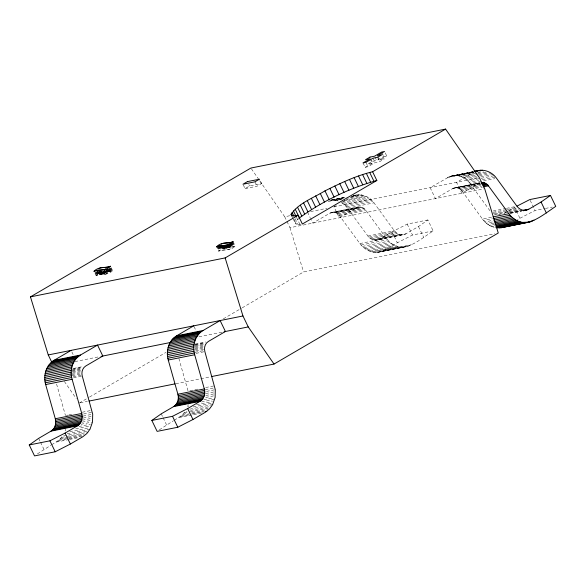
<?xml version="1.0" encoding="UTF-8"?>
<svg xmlns="http://www.w3.org/2000/svg" width="585" height="585" viewBox="0 0 585 585"><rect width="100%" height="100%" fill="white"/><g stroke="black" fill="none" stroke-linecap="round" stroke-linejoin="round"><path stroke-width="0.44" stroke-dasharray="2.92 2.19" d="M65.118 430.977L65.674 429.149M188.26 404.623L187.712 406.451L189.474 406.092M51.655 444.797L59.129 440.044L62.661 435.986L87.333 431.05M174.25 420.271L181.716 415.518L185.248 411.46L187.01 411.109M299.44 217.905L296.281 221.042L295.286 223.236L296.522 224.384L301.553 224.15M37.425 453.88L50.88 445.251M341.267 202.417L346.459 206.768L367.921 236.047C369.771 238.592 372.82 240.355 376.016 240.179L404.959 234.344L418.48 226.556L427.869 219.96L433.156 230.899C424.666 236.552 416.403 243.345 406.634 246.643L378.51 252.252C371.256 253.283 364.016 249.393 359.855 243.557L339.476 215.646C337.428 212.64 333.084 211.214 329.86 213.181L312.829 223.126L310.562 218.439M159.296 429.858L173.474 420.725M111.201 267.711L112.612 270.628C107.135 272.888 100.854 270.497 96.123 275.645L94.36 272.003M243.309 184.955L245.071 188.604L249.539 185.993L261.561 183.588L259.44 179.215M245.071 188.604L257.093 186.198L261.561 183.588M233.093 241.729L235.207 246.102C229.73 248.362 223.448 245.971 218.717 251.119L216.604 246.746M385.244 152.926L386.656 155.844L383.775 156.422L376.696 160.553L372.133 161.467L367.665 164.078L372.228 163.164L370.466 159.515M363.036 162.922L365.157 167.303L372.228 163.164M365.157 167.303L368.038 166.725L375.117 162.586L379.68 161.672L384.148 159.061L382.034 154.689M377.822 156.327L379.585 159.976L386.656 155.844M336.302 205.54L333.984 206.9L339.271 217.839L356.302 207.887C359.526 205.92 363.863 207.353 365.917 210.359L386.297 238.27C390.758 244.589 398.926 248.552 406.634 246.643M342.496 201.92L347.914 198.754M472.68 171.719L450.019 176.392L430.136 187.661L435.423 198.6L453.397 188.195L480.848 182.6M79.326 403.006L88.766 397.493M89.556 397.032L165.877 352.433M223.309 318.869L241.408 308.288M242.19 307.834L303.564 271.966L494.698 233.729M427.869 219.96L407.197 224.092L392.038 231.85L379.68 239.068L376.016 240.179M479.839 182.9L461.865 193.313L456.578 182.374L473.601 172.421L447.159 177.708M378.51 252.252L383.431 250.811L397.325 242.79L412.483 235.038L433.156 230.899M503.817 213.642L506.135 212.289M509.221 210.483L514.625 207.324L519.919 218.263L517.601 219.616M351.007 196.948C358.707 192.216 369.113 195.653 373.983 202.849L394.363 230.761C396.44 233.664 400.155 235.506 403.73 234.717M519.919 218.263L535.078 210.512L544.555 208.618M106.382 269.597L108.145 273.239C104.291 275.345 99.976 273.692 96.123 275.645C101.607 273.422 107.889 275.747 112.612 270.628C108.751 272.734 104.452 270.804 100.598 273.034M228.625 244.34L230.739 248.72C226.885 250.819 222.571 249.166 218.717 251.119C224.194 248.896 230.475 251.221 235.207 246.102C231.346 248.208 227.046 246.278 223.185 248.508M379.585 159.976L384.148 159.061M331.578 199.946L345.684 197.13M353.611 195.544L355.373 195.185M331.359 200.011L345.457 197.189M353.391 195.602L356.916 194.9M451.525 175.953L473.338 171.61M330.956 200.216L346.137 197.233M353.194 195.821L358.481 194.761M450.019 176.392L473.141 171.822M329.494 200.801L344.477 197.803M448.563 176.977L475.005 171.69M332.039 200.048L344.192 197.949M352.119 196.363L360.053 194.776M453.068 175.661L456.205 175.544L473.835 172.019M328.09 201.532L343.073 198.534M333.611 200.07L335.19 200.238L343.117 198.651M351.051 197.065L361.632 194.951M456.205 175.544L457.777 175.712L473.645 172.538M335.19 200.238L336.755 200.56L342.042 199.507M349.976 197.92L363.197 195.273M457.777 175.712L459.342 176.041L474.325 173.043M477.857 172.334L480.497 171.807M346.225 199.448L364.733 195.748M459.342 176.041L460.885 176.509L476.753 173.335M477.631 173.16L483.802 171.924M344.207 200.779L366.239 196.37M460.885 176.509L462.391 177.131L477.375 174.133M478.259 173.957L487.956 172.019M342.145 202.242L367.709 197.13M462.391 177.131L463.854 177.898L477.96 175.076M478.837 174.9L489.418 172.78M342.671 203.317L369.113 198.03M463.854 177.898L465.265 178.798L478.486 176.151M479.364 175.975L490.822 173.679M344.009 204.348L370.451 199.061M465.265 178.798L466.603 179.822L477.184 177.708M480.709 177.006L493.045 174.535M259.733 180.787L284.705 216.757L290.065 215.682M310.606 211.573L326.935 208.311M333.83 206.929L478.515 177.979M345.274 205.503L371.716 200.209M466.603 179.822L467.868 180.977L480.212 178.505M481.089 178.33L494.31 175.683M346.459 206.768L372.901 201.481M467.868 180.977L469.053 182.242L478.742 180.304M482.267 179.595L495.488 176.955M347.541 208.136L373.983 202.849M469.053 182.242L470.135 183.61L494.815 178.674M331.812 212.413L358.254 207.119M330.81 212.721L359.292 206.98M453.397 188.195L480.124 182.805M333.903 212.289L360.345 207.002M454.406 187.887L480.3 183.003M329.86 213.181L356.302 207.887M452.446 188.655L478.888 183.361M334.956 212.479L361.398 207.185M456.497 187.763L457.55 187.953L480.468 183.368M335.98 212.823L362.422 207.536M457.55 187.953L458.574 188.297L480.607 183.887M336.967 213.328L363.409 208.033M458.574 188.297L459.561 188.801L481.594 184.392M337.889 213.971L364.331 208.684M459.561 188.801L460.475 189.445L480.753 185.394M338.73 214.754L365.172 209.459M460.475 189.445L461.324 190.227L481.594 186.169M339.476 215.646L365.917 210.359M461.324 190.227L462.07 191.119L482.34 187.068M286.972 221.444L289.992 227.697L484.702 188.743M367.921 236.047L394.363 230.761M493.162 210.995L505.498 208.523M506.383 208.348L515.195 206.585M368.835 237.144L395.277 231.857M493.192 212.267L506.413 209.62M507.29 209.445L516.109 207.682M369.866 238.095L396.308 232.808M493.338 213.393L507.436 210.578M508.321 210.395L518.017 208.457M370.985 238.885L397.427 233.598M507.685 211.543L493.579 214.359L494.778 214.973L508.884 212.15M508.562 211.368L519.144 209.247M372.192 239.499L398.634 234.212M509.769 211.975L519.458 210.037M373.442 239.923L399.884 234.636M497.798 215.046L500.446 214.519M509.257 212.757L521.593 210.286M374.729 240.15L406.122 233.781M510.2 212.955L522.88 210.512M378.517 239.631L404.959 234.344M510.8 213.167L521.381 211.053M510.069 213.364L521.528 211.068M359.855 243.557L386.297 238.27M462.07 191.119L482.449 219.031L492.139 217.093M361.04 245.056L387.482 239.77M482.449 219.031L483.634 220.53L492.446 218.768M545.41 208.443L552.306 207.061M362.327 246.439L388.769 241.152M483.634 220.53L484.921 221.912L492.855 220.326M363.716 247.704L390.151 242.409M484.921 221.912L486.303 223.177L493.36 221.766M365.179 248.822L391.621 243.536M486.303 223.177L487.773 224.304L493.937 223.068M366.715 249.81L393.157 244.523M487.773 224.304L489.309 225.283L494.596 224.223M368.316 250.643L394.758 245.356M489.309 225.283L490.91 226.117L494.435 225.415M369.961 251.323L396.403 246.029M490.91 226.117L492.555 226.797L495.202 226.263M371.65 251.842L398.092 246.548M373.362 252.193L399.796 246.907M384.967 250.007L411.409 244.72M375.08 252.384L401.522 247.089M383.431 250.811L409.873 245.517M376.798 252.398L403.24 247.111M381.837 251.455L408.279 246.161M74.982 361.589L99.296 356.726M198.973 336.784L221.89 332.2M73.454 368.44L82.273 366.678M195.171 344.09L205.744 341.976M72.577 369.047L82.273 367.109M195.171 344.521L204.867 342.583M72.664 369.618L81.483 367.855M195.258 345.091L204.955 343.154M71.977 370.48L80.788 368.718M195.448 345.779L204.267 344.017M72.284 371.278L81.096 369.515M194.878 346.751L203.69 344.989M72.715 372.162L81.534 370.4M195.31 347.636L203.244 346.049M72.408 373.296L81.22 371.533M195.002 348.77L202.929 347.183M72.233 374.473L81.052 372.711M194.827 349.947L203.638 348.185M72.204 375.672L81.022 373.91M195.683 350.971L203.617 349.384M73.205 376.696L81.139 375.109M194.915 352.345L202.849 350.759M73.461 377.881L81.395 376.294M196.055 353.355L203.989 351.768M80.218 402.831L87.362 401.405M175.785 383.709L210.622 376.74M66.354 415.416L68.123 415.065M69.001 414.889L71.648 414.355M82.222 412.242L91.033 410.48M197.767 389.127L188.07 391.065L178.425 356.879M205.693 387.541L213.627 385.954M83.567 413.99L91.501 412.403M205.276 389.639L213.211 388.052M83.011 416.11L91.823 414.348M206.483 391.409L214.417 389.822M83.187 418.078L91.114 416.491M205.774 393.551L214.593 391.789M82.331 420.22L91.143 418.458M205.803 395.518L214.622 393.756M82.214 422.173L91.026 420.41M205.686 397.471L214.498 395.701M81.066 424.271L91.64 422.151M203.66 399.745L213.349 397.807M78.895 426.502L90.353 424.213M201.481 401.975L213.825 399.511M75.699 428.856L89.797 426.034M196.523 404.688L212.392 401.515M69.717 431.672L89.11 427.796M193.189 406.97L211.697 403.27M67.129 433.697L90.046 429.112M189.723 409.171L212.64 404.586M190.542 410.399L209.05 406.699M61.586 437.456L88.028 432.169M184.18 412.93L189.467 411.877M190.352 411.694L209.744 407.818M60.409 438.816L67.458 437.404M68.343 437.229L84.203 434.055M183.003 414.29L188.29 413.229M191.814 412.527L207.682 409.354M59.129 440.044L67.94 438.282M68.818 438.106L82.924 435.284M181.716 415.518L203.755 411.109M57.747 441.141L68.328 439.021M69.206 438.845L83.311 436.022M180.341 416.615L189.152 414.845M192.684 414.143L203.258 412.03M56.292 442.084L68.628 439.62M69.513 439.445L79.202 437.507M178.878 417.566L201.796 412.981M492.555 226.797L494.237 227.316M336.755 200.56L338.291 201.035M470.135 183.61L490.515 211.521M251.404 168.794L259.206 180.034M64.372 381.471L76.233 398.553M530.164 200.348L535.078 210.512M418.48 226.556L423.767 237.495M382.012 152.773L383.775 156.422M377.566 157.299L379.68 161.672M374.934 156.904L376.696 160.553M407.197 224.092L412.483 235.038M372.996 158.213L375.117 162.586M371.424 160.005L372.133 161.467M365.925 162.345L368.038 166.725M392.038 231.85L397.325 242.79M307.542 212.187L310.182 217.657M296.441 217.196L299.915 224.421M295.125 218.658L297.955 224.538M293.831 218.812L296.522 224.384M291.827 216.077L292.983 218.461M293.319 219.17L295.63 223.945M284.705 216.757L286.591 220.662M254.972 181.825L257.093 186.198M248.837 184.531L249.539 185.993M232.596 241.912L234.717 246.285M232.121 242.08L234.241 246.453M231.667 242.234L233.781 246.614M231.58 243.111L233.342 246.753M230.804 242.512L232.918 246.885M230.41 242.629L232.523 247.002M230.38 243.462L232.143 247.104M230.029 243.55L231.792 247.192M229.7 243.623L231.463 247.265M229.393 243.682L231.155 247.323M229.115 243.726L230.878 247.367M228.867 243.755L230.629 247.396M229.7 245.956L230.41 247.411M229.503 245.949L230.212 247.411M229.203 245.905L229.905 247.36M229.013 245.795L229.803 247.316M228.815 245.663L229.634 247.184M228.677 245.627L229.386 247.082M228.091 244.53L230.205 248.903M228.311 245.583L229.02 247.045M228.091 245.583L228.793 247.045M227.58 244.705L229.693 249.086M227.843 245.598L228.633 247.053M227.565 245.627L228.274 247.089M227.082 244.874L229.196 249.247M227.265 245.671L227.967 247.133M226.6 245.027L228.72 249.4M226.139 245.166L228.26 249.539M225.7 245.29L227.821 249.663M225.773 246.095L227.536 249.744M225.283 245.4L227.397 249.78M225.4 246.102L226.11 247.557M224.889 245.503L227.002 249.883M224.962 246.227L225.664 247.689M224.867 246.322L226.629 249.963M224.165 245.663L226.278 250.036M223.836 245.722L225.956 250.095M223.536 245.766L225.656 250.139M223.265 245.795L225.379 250.168M223.017 245.81L225.13 250.183M222.79 245.81L224.903 250.183M222.592 245.795L224.713 250.168M222.424 245.766L224.545 250.146M222.176 245.671L224.399 250.102M222.007 245.539L224.201 249.97M221.905 245.488L224.018 249.868M221.766 245.459L223.88 249.832M221.598 245.437L223.711 249.817M221.401 245.437L223.521 249.817M221.181 245.451L223.294 249.824M220.925 245.481L223.046 249.853M220.647 245.524L222.768 249.897M220.348 245.583L222.461 249.956M220.018 245.656L222.132 250.029M219.667 245.744L221.781 250.124M219.287 245.846L221.401 250.226M218.885 245.963L221.006 250.343M218.468 246.095L220.582 250.468M218.03 246.241L220.143 250.614M217.569 246.395L219.689 250.768M217.093 246.563L219.214 250.943M194.059 326.627L195.953 330.532M110.711 267.893L112.123 270.811M110.236 268.062L111.647 270.979M109.775 268.222L111.187 271.14M109.337 268.361L110.748 271.279M108.92 268.493L110.331 271.411M108.868 269.341L109.929 271.528M108.496 269.444L109.556 271.63M107.786 268.8L109.198 271.718M107.457 268.873L108.868 271.791M107.508 269.663L108.569 271.849M107.23 269.707L108.291 271.893M106.982 269.736L108.035 271.923M106.755 269.751L107.815 271.937M106.558 269.751L107.618 271.937M106.397 269.729L107.45 271.923M106.148 269.656L107.311 271.886M105.987 269.517L107.128 271.776M106.082 270.153L106.931 271.652M106.207 270.511L107.618 273.429M105.914 270.124L106.624 271.579M105.688 270.694L107.099 273.612M105.19 270.855L106.602 273.773M104.671 270.197L105.38 271.659M104.349 270.255L106.126 273.926M103.998 270.328L104.7 271.784M103.903 270.416L105.666 274.065M103.816 271.272L105.227 274.189M103.538 271.352L104.942 274.27M103.399 271.389L104.81 274.306M103.004 271.484L104.408 274.402M102.631 271.572L104.035 274.489M102.28 271.645L103.691 274.562M101.6 270.972L103.362 274.621M101.432 271.045L102.134 272.508M101.3 271.016L103.062 274.665M101.022 271.045L102.784 274.694L100.934 271.052M100.774 271.06L102.536 274.709M100.554 271.067L102.316 274.709M100.357 271.052L102.119 274.694M100.189 271.023L101.951 274.672M100.042 270.979L101.812 274.628M100.123 271.52L101.695 274.57M100.013 271.477L101.424 274.394M99.874 271.44L101.285 274.358M99.713 271.425L101.125 274.343M99.516 271.425L100.927 274.343M99.289 271.433L100.7 274.35M99.04 271.462L100.452 274.38M98.763 271.506L100.174 274.423M98.455 271.564L99.867 274.482M98.126 271.637L99.538 274.555M97.424 271.001L99.187 274.65M97.044 271.104L98.814 274.753M96.649 271.221L98.412 274.862M96.584 272.076L97.995 274.994M96.145 272.222L97.549 275.14M95.684 272.376L97.095 275.294M94.858 271.82L96.62 275.469M161.233 413.844L162.747 416.966M163.12 417.748L166.52 424.783M71.845 351.929L73.359 355.058M38.639 438.37L40.153 441.492M40.533 442.275L43.933 449.309M289.992 227.697L303.564 271.966M56.577 384.038L65.476 415.591"/><path stroke-width="0.88" d="M29.25 444.966L49.922 440.827L65.081 433.075L77.439 425.858C81.593 423.394 83.048 417.924 81.739 413.456L72.101 379.27C69.527 370.546 72.379 359.812 80.503 355.029L97.534 345.077L102.821 356.016L85.798 365.969C82.405 367.987 81.213 372.462 82.28 376.118L92.701 414.173L92.525 421.975L90.046 429.112L86.851 433.522L82.734 436.798L70.375 444.022L55.209 451.774L34.537 455.905L29.25 444.966L38.639 438.37L50.997 431.145C55.151 428.688 56.606 423.211 55.297 418.743L45.659 384.557C43.085 375.841 45.944 365.098 54.069 360.316L71.092 350.371M151.844 420.44L172.516 416.308L187.675 408.549L200.033 401.332C204.18 398.868 205.635 393.398 204.333 388.93L194.695 354.744C192.121 346.02 194.973 335.285 203.097 330.503L220.128 320.551L225.415 331.49L208.392 341.443C204.991 343.461 203.799 347.936 204.867 351.592L215.295 389.647L215.112 397.449L212.64 404.586L209.445 408.995L205.32 412.271L192.962 419.496L177.803 427.247L157.131 431.379L151.844 420.44L161.233 413.844L173.591 406.619C177.738 404.162 179.2 398.685 177.891 394.217L168.253 360.031C165.679 351.314 168.531 340.572 176.655 335.79L193.686 325.845M372.608 171.741L376.842 180.494L302.372 224.018L298.138 215.265L293.721 215.785L291.396 215.192L291.059 214.483C298.621 202.907 313.531 197.957 324.982 190.856C340.302 183.266 355.921 175.756 372.608 171.741L445.587 129.095L479.407 177.803L484.702 188.743L498.266 233.013L274.029 364.06L211.514 376.565M376.842 180.494C349.208 188.246 322.693 201.072 299.44 217.905L295.213 209.152M523.29 210.717L528.708 209.255L541.066 202.03L550.463 195.434L555.75 206.373C547.26 212.026 538.997 218.819 529.228 222.117L501.104 227.726L495.948 227.667L522.39 222.38L529.228 222.117M52.036 362.751L48.255 354.934L30.457 296.866L250.885 168.049L445.587 129.095M94.01 271.272C98.741 266.124 105.022 268.515 110.499 266.255C105.768 271.403 99.487 269.012 94.01 271.272C97.87 269.166 102.17 271.096 106.031 268.866M216.604 246.746C221.327 241.598 227.616 243.989 233.093 241.729C228.362 246.877 222.081 244.486 216.604 246.746C220.465 244.64 224.764 246.57 228.625 244.34M30.457 296.866L225.159 257.912L298.138 215.265M517.023 206.095L529.791 199.573L550.463 195.434M475.005 171.69C482.603 168.034 491.97 171.617 496.577 178.323L516.957 206.234C519.027 209.137 522.749 210.98 526.317 210.19M110.499 266.255C106.638 268.361 102.338 266.424 98.477 268.661M233.093 241.729C229.232 243.835 224.933 241.897 221.071 244.135M474.442 171.368L477.967 170.659M475.1 171.251L479.51 170.374M474.698 171.456L481.075 170.235M480.885 170.608L482.647 170.25M481.345 183.193L483.992 182.659L487.758 184.933L508.884 213.744C512.102 218.161 516.943 221.51 522.39 222.38M481.492 183.712L485.016 183.01M482.471 184.216L485.996 183.507M482.515 185.035L486.917 184.158M483.356 185.818L487.758 184.933M483.217 186.893L488.512 185.833M523.421 210.308L528.708 209.255M523.144 210.695L527.546 209.818M493.023 216.918L508.884 213.744M493.33 218.593L510.076 215.243M493.74 220.15L511.363 216.625M494.237 221.591L512.745 217.883M494.822 222.892L514.215 219.009M495.48 224.048L515.751 219.997M496.197 225.057L517.352 220.83M496.08 226.088L518.997 221.503M496.007 226.958L520.679 222.022M532.24 220.545L534.003 220.194M497.674 227.858L524.116 222.563M528.942 221.7L532.467 220.991M499.393 227.872L525.835 222.585M530.873 221.635L501.104 227.726M48.255 354.934L242.965 315.98L248.252 326.927L274.029 364.06M54.069 360.316L80.503 355.029M176.655 335.79L203.097 330.503M52.73 361.186L79.172 355.899M175.324 336.66L201.767 331.373M51.473 362.188L77.907 356.901M174.059 337.662L200.501 332.375M50.295 363.314L76.737 358.027M172.889 338.788L199.331 333.501M49.213 364.557L75.655 359.263M171.807 340.031L198.249 334.737M48.241 365.903L74.683 360.616M170.827 341.377L197.269 336.09M101.059 356.375L170.549 342.474M224.135 331.746L248.252 326.927M47.37 367.351L73.812 362.056M169.964 342.825L196.406 337.53M46.617 368.879L73.059 363.592M169.211 344.353L195.653 339.066M45.988 370.488L72.43 365.194M168.582 345.962L195.017 340.667M45.484 372.155L71.926 366.868M168.07 347.629L194.512 342.342M45.103 373.881L71.546 368.587M167.698 349.355L194.14 344.06M44.862 375.636L71.304 370.349M167.456 351.11L193.898 345.823M44.752 377.42L71.194 372.133M167.347 352.894L193.789 347.607M44.782 379.219L71.224 373.932M167.368 354.693L193.81 349.406M44.943 381.018L71.385 375.731M167.529 356.492L193.971 351.205M45.235 382.802L71.677 377.515M167.829 358.276L194.271 352.989M45.659 384.557L72.101 379.27M168.253 360.031L194.695 354.744M89.154 401.047L174.893 383.892M55.297 418.743L81.739 413.456M177.891 394.217L204.333 388.93M55.619 420.191L82.061 414.904M178.206 395.665L204.648 390.378M55.758 421.661L82.2 416.374M178.352 397.135L204.794 391.848M55.721 423.13L82.163 417.836M178.315 398.604L204.757 393.31M55.517 424.564L81.959 419.277M178.111 400.038L204.545 394.751M55.136 425.946L81.571 420.652M177.723 401.42L204.165 396.133M54.588 427.24L81.03 421.953M177.182 402.714L203.624 397.427M53.886 428.432L80.328 423.145M176.48 403.906L202.922 398.619M53.045 429.492L79.487 424.205M175.632 404.966L202.074 399.679M52.072 430.406L78.514 425.112M174.666 405.88L201.108 400.586M50.997 431.145L77.439 425.858M173.591 406.619L200.033 401.332M205.021 411.672L206.783 411.321M481.886 182.454L483.992 182.659M541.066 202.03L546.361 212.969M369.683 172.414L373.917 181.167M366.327 173.357L370.561 182.11M362.583 174.549L366.817 183.302M358.495 175.983L362.729 184.736M354.115 177.635L358.349 186.388M349.501 179.485L353.735 188.238M344.711 181.518L348.938 190.271M339.797 183.697L344.031 192.45M334.832 185.993L339.066 194.746M329.874 188.392L334.108 197.145M324.982 190.856L329.216 199.609M320.229 193.35L324.456 202.103M315.659 195.843L319.893 204.596M311.337 198.308L315.571 207.061M307.322 200.721L311.549 209.467M303.652 203.032L307.885 211.785M300.39 205.225L304.617 213.978M297.56 207.273L301.794 216.026M293.363 210.827L296.061 216.399M292.047 212.289L293.97 216.267M291.279 213.51L292.427 215.902M291.059 214.483L291.827 216.077M187.675 408.549L192.962 419.496M172.516 416.308L177.803 427.247M65.081 433.075L70.375 444.022M49.922 440.827L55.209 451.774M225.159 257.912L242.965 315.98M247.426 181.613L242.958 184.231L254.972 181.825L259.44 179.215L247.426 181.613M370.012 157.094L365.545 159.705L370.115 158.791L363.036 162.922L365.925 162.345L372.996 158.213L377.566 157.299L382.034 154.689L377.464 155.603L384.542 151.464L381.661 152.041L374.583 156.18L370.012 157.094"/></g></svg>
